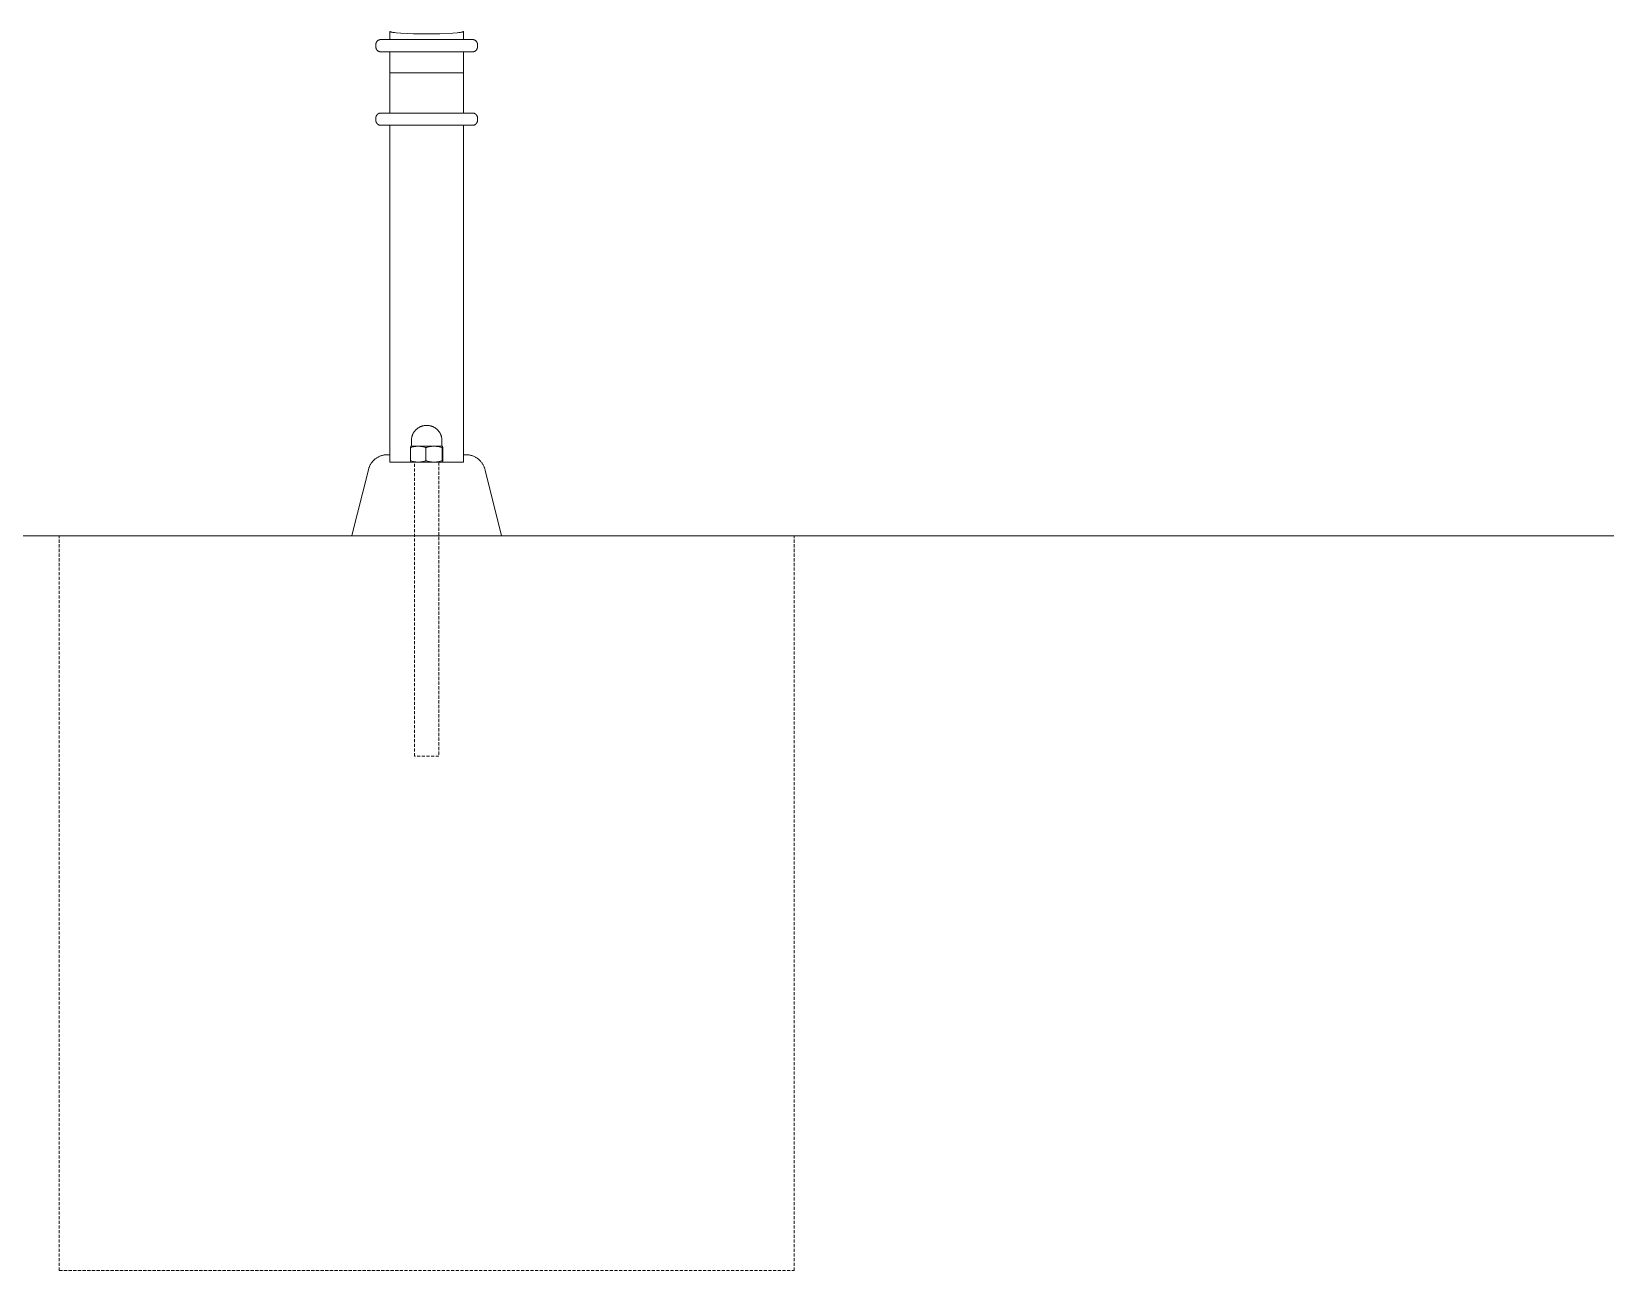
# Model space of a CAD drawing. Header units: millimetres. Extents: x -253 to 4295, y -442 to 2895.
# Drawn here: x 1378 to 2021, y 1784 to 2290 of the extents above; entities that cross this region are included whole.
import ezdxf

# ---------------------------------------------------------------- set-up
doc = ezdxf.new("R2010")
doc.units = ezdxf.units.MM
doc.linetypes.add('HIDDEN', pattern=[1.905, 1.27, -0.635])
doc.layers.add('ZANO_R', color=7, linetype='Continuous', lineweight=0)
doc.layers.add('ZANO_R_przerywana', color=7, linetype='HIDDEN', lineweight=0)

msp = doc.modelspace()

# ---------------------------------------------------------------- linework, layer by layer
at = {"layer": 'ZANO_R'}
for p, q in [((1524.83, 2290.32), (1524.83, 2290.33)), ((1524.83, 2290.33), (1524.83, 2290.33)), ((1524.83, 2290.31), (1524.83, 2290.32)), ((1524.83, 2290.32), (1524.83, 2290.32)), ((1524.83, 2290.32), (1524.83, 2290.32)), ((1524.83, 2290.32), (1524.83, 2290.32)), ((1524.83, 2290.32), (1524.83, 2290.32)), ((1524.83, 2290.32), (1524.83, 2290.32)), ((1524.83, 2288.46), (1524.83, 2290.32)), ((1524.84, 2290.31), (1524.83, 2290.31)), ((1524.83, 2290.31), (1524.83, 2290.31)), ((1524.83, 2290.31), (1524.83, 2290.31)), ((1524.83, 2287.03), (1524.83, 2288.46)), ((1524.84, 2290.3), (1524.84, 2290.31)), ((1524.84, 2290.31), (1524.84, 2290.31)), ((1524.84, 2290.31), (1524.84, 2290.31)), ((1524.84, 2290.31), (1524.84, 2290.31)), ((1524.84, 2290.29), (1524.84, 2290.3)), ((1524.84, 2290.3), (1524.84, 2290.3)), ((1524.84, 2290.3), (1524.84, 2290.3)), ((1524.84, 2290.3), (1524.84, 2290.3)), ((1524.84, 2290.3), (1524.84, 2290.3)), ((1524.84, 2290.3), (1524.84, 2290.3)), ((1524.84, 2290.3), (1524.84, 2290.3)), ((1524.84, 2290.3), (1524.84, 2290.3)), ((1524.85, 2290.29), (1524.84, 2290.29)), ((1524.85, 2290.28), (1524.85, 2290.29)), ((1524.85, 2290.29), (1524.85, 2290.29)), ((1524.85, 2290.29), (1524.85, 2290.29)), ((1524.86, 2290.28), (1524.85, 2290.28)), ((1524.85, 2290.28), (1524.85, 2290.28)), ((1524.86, 2290.27), (1524.86, 2290.28)), ((1524.87, 2290.27), (1524.86, 2290.27)), ((1524.86, 2290.27), (1524.86, 2290.27)), ((1524.87, 2290.26), (1524.87, 2290.27)), ((1524.88, 2290.26), (1524.87, 2290.26)), ((1524.87, 2290.26), (1524.87, 2290.26)), ((1524.88, 2290.25), (1524.88, 2290.26)), ((1524.88, 2290.26), (1524.88, 2290.26)), ((1524.89, 2290.25), (1524.88, 2290.25)), ((1524.9, 2290.24), (1524.89, 2290.25)), ((1524.92, 2290.23), (1524.9, 2290.24)), ((1524.9, 2290.24), (1524.9, 2290.24)), ((1524.93, 2290.23), (1524.92, 2290.23)), ((1524.94, 2290.22), (1524.93, 2290.23)), ((1524.95, 2290.21), (1524.94, 2290.22)), ((1524.96, 2290.21), (1524.95, 2290.21)), ((1524.97, 2290.2), (1524.96, 2290.21)), ((1524.99, 2290.19), (1524.97, 2290.2)), ((1525.02, 2290.18), (1524.99, 2290.19)), ((1525.06, 2290.17), (1525.02, 2290.18)), ((1525.09, 2290.16), (1525.06, 2290.17)), ((1525.12, 2290.15), (1525.09, 2290.16)), ((1525.21, 2290.12), (1525.12, 2290.15)), ((1525.3, 2290.1), (1525.21, 2290.12)), ((1525.38, 2290.08), (1525.3, 2290.1)), ((1525.47, 2290.06), (1525.38, 2290.08)), ((1525.72, 2290.01), (1525.47, 2290.06)), ((1525.97, 2289.97), (1525.72, 2290.01)), ((1526.66, 2289.88), (1525.97, 2289.97)), ((1527.35, 2289.81), (1526.66, 2289.88)), ((1529.22, 2289.66), (1527.35, 2289.81)), ((1534.52, 2289.43), (1529.22, 2289.66)), ((1539.83, 2289.36), (1534.52, 2289.43)), ((1545.14, 2289.43), (1539.83, 2289.36)), ((1550.45, 2289.66), (1545.14, 2289.43)), ((1552.32, 2289.81), (1550.45, 2289.66)), ((1553.01, 2289.88), (1552.32, 2289.81)), ((1553.7, 2289.97), (1553.01, 2289.88)), ((1553.95, 2290.01), (1553.7, 2289.97)), ((1554.19, 2290.06), (1553.95, 2290.01)), ((1554.28, 2290.08), (1554.19, 2290.06)), ((1554.37, 2290.1), (1554.28, 2290.08)), ((1554.46, 2290.12), (1554.37, 2290.1)), ((1554.55, 2290.15), (1554.46, 2290.12)), ((1554.58, 2290.16), (1554.55, 2290.15)), ((1554.61, 2290.17), (1554.58, 2290.16)), ((1554.64, 2290.18), (1554.61, 2290.17)), ((1554.67, 2290.19), (1554.64, 2290.18)), ((1554.69, 2290.2), (1554.67, 2290.19)), ((1554.71, 2290.21), (1554.69, 2290.2)), ((1554.72, 2290.21), (1554.71, 2290.21)), ((1554.73, 2290.22), (1554.72, 2290.21)), ((1554.74, 2290.23), (1554.73, 2290.22)), ((1554.75, 2290.23), (1554.74, 2290.23)), ((1554.76, 2290.24), (1554.75, 2290.23)), ((1554.77, 2290.24), (1554.76, 2290.24)), ((1554.78, 2290.25), (1554.77, 2290.24)), ((1554.79, 2290.26), (1554.78, 2290.25)), ((1554.78, 2290.25), (1554.78, 2290.25)), ((1554.8, 2290.26), (1554.79, 2290.26)), ((1554.79, 2290.26), (1554.79, 2290.26)), ((1554.79, 2290.26), (1554.79, 2290.26)), ((1554.81, 2290.27), (1554.8, 2290.27)), ((1554.8, 2290.27), (1554.8, 2290.27)), ((1554.8, 2290.27), (1554.8, 2290.26)), ((1554.82, 2290.29), (1554.81, 2290.28)), ((1554.81, 2290.28), (1554.81, 2290.28)), ((1554.81, 2290.28), (1554.81, 2290.28)), ((1554.81, 2290.28), (1554.81, 2290.27)), ((1554.83, 2290.3), (1554.82, 2290.3)), ((1554.82, 2290.3), (1554.82, 2290.3)), ((1554.82, 2290.3), (1554.82, 2290.29)), ((1554.82, 2290.29), (1554.82, 2290.29)), ((1554.82, 2290.29), (1554.82, 2290.29)), ((1554.82, 2290.29), (1554.82, 2290.29)), ((1554.83, 2290.33), (1554.83, 2290.33)), ((1554.83, 2290.33), (1554.83, 2290.32)), ((1554.83, 2290.32), (1554.83, 2290.32)), ((1554.83, 2290.32), (1554.83, 2290.32)), ((1554.83, 2290.32), (1554.83, 2290.32)), ((1554.83, 2290.32), (1554.83, 2290.32)), ((1554.83, 2290.32), (1554.83, 2290.32)), ((1554.83, 2290.32), (1554.83, 2290.31)), ((1554.83, 2288.46), (1554.83, 2290.32)), ((1554.83, 2290.31), (1554.83, 2290.31)), ((1554.83, 2290.31), (1554.83, 2290.31)), ((1554.83, 2290.31), (1554.83, 2290.31)), ((1554.83, 2290.31), (1554.83, 2290.31)), ((1554.83, 2290.31), (1554.83, 2290.31)), ((1554.83, 2290.31), (1554.83, 2290.31)), ((1554.83, 2290.31), (1554.83, 2290.3)), ((1554.83, 2290.3), (1554.83, 2290.3)), ((1554.83, 2290.3), (1554.83, 2290.3)), ((1554.83, 2290.3), (1554.83, 2290.3)), ((1554.83, 2290.3), (1554.83, 2290.3)), ((1554.83, 2290.3), (1554.83, 2290.3)), ((1554.83, 2287.03), (1554.83, 2288.46)), ((1519.09, 2285.09), (1519.1, 2285.16)), ((1519.09, 2285.03), (1519.09, 2285.09)), ((1519.09, 2284.03), (1519.09, 2285.03)), ((1519.09, 2284.03), (1519.09, 2283.96)), ((1519.09, 2283.96), (1519.1, 2283.89)), ((1519.1, 2285.23), (1519.11, 2285.3)), ((1519.1, 2285.16), (1519.1, 2285.23)), ((1519.1, 2283.89), (1519.1, 2283.82)), ((1519.1, 2283.82), (1519.11, 2283.75)), ((1519.11, 2285.3), (1519.12, 2285.37)), ((1519.11, 2283.75), (1519.12, 2283.69)), ((1519.12, 2285.37), (1519.14, 2285.43)), ((1519.12, 2283.69), (1519.14, 2283.62)), ((1519.14, 2285.43), (1519.15, 2285.5)), ((1519.14, 2283.62), (1519.15, 2283.55)), ((1519.15, 2285.5), (1519.17, 2285.57)), ((1519.15, 2283.55), (1519.17, 2283.49)), ((1519.17, 2285.57), (1519.19, 2285.63)), ((1519.17, 2283.49), (1519.19, 2283.42)), ((1519.19, 2285.63), (1519.21, 2285.7)), ((1519.19, 2283.42), (1519.21, 2283.36)), ((1519.21, 2285.7), (1519.23, 2285.76)), ((1519.21, 2283.36), (1519.23, 2283.29)), ((1519.23, 2285.76), (1519.26, 2285.82)), ((1519.23, 2283.29), (1519.26, 2283.23)), ((1519.26, 2285.82), (1519.29, 2285.88)), ((1519.26, 2283.23), (1519.29, 2283.17)), ((1519.29, 2285.88), (1519.32, 2285.95)), ((1519.29, 2283.17), (1519.32, 2283.11)), ((1519.32, 2285.95), (1519.35, 2286.01)), ((1519.32, 2283.11), (1519.35, 2283.05)), ((1519.35, 2286.01), (1519.38, 2286.06)), ((1519.35, 2283.05), (1519.38, 2282.99)), ((1519.38, 2286.06), (1519.42, 2286.12)), ((1519.38, 2282.99), (1519.42, 2282.93)), ((1519.42, 2286.12), (1519.46, 2286.18)), ((1519.42, 2282.93), (1519.46, 2282.87)), ((1519.46, 2286.18), (1519.5, 2286.23)), ((1519.46, 2282.87), (1519.5, 2282.82)), ((1519.5, 2286.23), (1519.54, 2286.29)), ((1519.5, 2282.82), (1519.54, 2282.76)), ((1519.54, 2286.29), (1519.59, 2286.34)), ((1519.54, 2282.76), (1519.59, 2282.71)), ((1519.59, 2286.34), (1519.63, 2286.39)), ((1519.59, 2282.71), (1519.63, 2282.66)), ((1519.63, 2286.39), (1519.68, 2286.44)), ((1519.63, 2282.66), (1519.68, 2282.61)), ((1519.68, 2286.44), (1519.73, 2286.49)), ((1519.68, 2282.61), (1519.73, 2282.56)), ((1519.73, 2286.49), (1519.78, 2286.53)), ((1519.73, 2282.56), (1519.78, 2282.52)), ((1519.78, 2286.53), (1519.83, 2286.58)), ((1519.78, 2282.52), (1519.83, 2282.47)), ((1519.83, 2286.58), (1519.88, 2286.62)), ((1519.83, 2282.47), (1519.88, 2282.43)), ((1519.88, 2286.62), (1519.94, 2286.66)), ((1519.88, 2282.43), (1519.94, 2282.39)), ((1519.94, 2286.66), (1520, 2286.7)), ((1519.94, 2282.39), (1520, 2282.35)), ((1520, 2286.7), (1520.05, 2286.73)), ((1520, 2282.35), (1520.05, 2282.32)), ((1520.05, 2286.73), (1520.11, 2286.77)), ((1520.05, 2282.32), (1520.11, 2282.28)), ((1520.11, 2286.77), (1520.17, 2286.8)), ((1520.11, 2282.28), (1520.17, 2282.25)), ((1520.17, 2286.8), (1520.23, 2286.83)), ((1520.17, 2282.25), (1520.23, 2282.22)), ((1520.23, 2286.83), (1520.3, 2286.86)), ((1520.23, 2282.22), (1520.3, 2282.19)), ((1520.3, 2286.86), (1520.36, 2286.89)), ((1520.3, 2282.19), (1520.36, 2282.16)), ((1520.36, 2286.89), (1520.42, 2286.91)), ((1520.36, 2282.16), (1520.42, 2282.14)), ((1520.42, 2286.91), (1520.49, 2286.93)), ((1520.42, 2282.14), (1520.49, 2282.12)), ((1520.49, 2286.93), (1520.55, 2286.95)), ((1520.49, 2282.12), (1520.55, 2282.1)), ((1520.55, 2286.95), (1520.62, 2286.97)), ((1520.55, 2282.1), (1520.62, 2282.08)), ((1520.62, 2286.97), (1520.69, 2286.98)), ((1520.62, 2282.08), (1520.69, 2282.07)), ((1520.69, 2286.98), (1520.75, 2287)), ((1520.69, 2282.07), (1520.75, 2282.05)), ((1520.75, 2287), (1520.82, 2287.01)), ((1520.75, 2282.05), (1520.82, 2282.04)), ((1520.82, 2287.01), (1520.89, 2287.01)), ((1520.82, 2282.04), (1520.89, 2282.04)), ((1520.89, 2287.01), (1520.96, 2287.02)), ((1520.89, 2282.04), (1520.96, 2282.03)), ((1520.96, 2287.02), (1521.03, 2287.02)), ((1520.96, 2282.03), (1521.03, 2282.03)), ((1521.03, 2287.02), (1521.09, 2287.03)), ((1521.03, 2282.03), (1521.09, 2282.03)), ((1521.09, 2287.03), (1558.57, 2287.03)), ((1521.09, 2282.03), (1558.57, 2282.03)), ((1524.83, 2273.51), (1524.83, 2282.03)), ((1554.83, 2273.51), (1554.83, 2282.03)), ((1558.64, 2287.02), (1558.57, 2287.03)), ((1558.64, 2282.03), (1558.57, 2282.03)), ((1558.71, 2287.02), (1558.64, 2287.02)), ((1558.71, 2282.03), (1558.64, 2282.03)), ((1558.78, 2287.01), (1558.71, 2287.02)), ((1558.78, 2282.04), (1558.71, 2282.03)), ((1558.84, 2287.01), (1558.78, 2287.01)), ((1558.84, 2282.04), (1558.78, 2282.04)), ((1558.91, 2287), (1558.84, 2287.01)), ((1558.91, 2282.05), (1558.84, 2282.04)), ((1558.98, 2286.98), (1558.91, 2287)), ((1558.98, 2282.07), (1558.91, 2282.05)), ((1559.05, 2286.97), (1558.98, 2286.98)), ((1559.05, 2282.08), (1558.98, 2282.07)), ((1559.11, 2286.95), (1559.05, 2286.97)), ((1559.11, 2282.1), (1559.05, 2282.08)), ((1559.18, 2286.93), (1559.11, 2286.95)), ((1559.18, 2282.12), (1559.11, 2282.1)), ((1559.24, 2286.91), (1559.18, 2286.93)), ((1559.24, 2282.14), (1559.18, 2282.12)), ((1559.31, 2286.89), (1559.24, 2286.91)), ((1559.31, 2282.16), (1559.24, 2282.14)), ((1559.37, 2286.86), (1559.31, 2286.89)), ((1559.37, 2282.19), (1559.31, 2282.16)), ((1559.43, 2286.83), (1559.37, 2286.86)), ((1559.43, 2282.22), (1559.37, 2282.19)), ((1559.49, 2286.8), (1559.43, 2286.83)), ((1559.49, 2282.25), (1559.43, 2282.22)), ((1559.55, 2286.77), (1559.49, 2286.8)), ((1559.55, 2282.28), (1559.49, 2282.25)), ((1559.61, 2286.73), (1559.55, 2286.77)), ((1559.61, 2282.32), (1559.55, 2282.28)), ((1559.67, 2286.7), (1559.61, 2286.73)), ((1559.67, 2282.35), (1559.61, 2282.32)), ((1559.73, 2286.66), (1559.67, 2286.7)), ((1559.73, 2282.39), (1559.67, 2282.35)), ((1559.78, 2286.62), (1559.73, 2286.66)), ((1559.78, 2282.43), (1559.73, 2282.39)), ((1559.83, 2286.58), (1559.78, 2286.62)), ((1559.83, 2282.47), (1559.78, 2282.43)), ((1559.89, 2286.53), (1559.83, 2286.58)), ((1559.89, 2282.52), (1559.83, 2282.47)), ((1559.94, 2286.49), (1559.89, 2286.53)), ((1559.94, 2282.56), (1559.89, 2282.52)), ((1559.99, 2286.44), (1559.94, 2286.49)), ((1559.99, 2282.61), (1559.94, 2282.56)), ((1560.03, 2286.39), (1559.99, 2286.44)), ((1560.03, 2282.66), (1559.99, 2282.61)), ((1560.08, 2286.34), (1560.03, 2286.39)), ((1560.08, 2282.71), (1560.03, 2282.66)), ((1560.12, 2286.29), (1560.08, 2286.34)), ((1560.12, 2282.76), (1560.08, 2282.71)), ((1560.17, 2286.23), (1560.12, 2286.29)), ((1560.17, 2282.82), (1560.12, 2282.76)), ((1560.21, 2286.18), (1560.17, 2286.23)), ((1560.21, 2282.87), (1560.17, 2282.82)), ((1560.24, 2286.12), (1560.21, 2286.18)), ((1560.24, 2282.93), (1560.21, 2282.87)), ((1560.28, 2286.06), (1560.24, 2286.12)), ((1560.28, 2282.99), (1560.24, 2282.93)), ((1560.32, 2286.01), (1560.28, 2286.06)), ((1560.32, 2283.05), (1560.28, 2282.99)), ((1560.35, 2285.95), (1560.32, 2286.01)), ((1560.35, 2283.11), (1560.32, 2283.05)), ((1560.38, 2285.88), (1560.35, 2285.95)), ((1560.38, 2283.17), (1560.35, 2283.11)), ((1560.41, 2285.82), (1560.38, 2285.88)), ((1560.41, 2283.23), (1560.38, 2283.17)), ((1560.43, 2285.76), (1560.41, 2285.82)), ((1560.43, 2283.29), (1560.41, 2283.23)), ((1560.46, 2285.7), (1560.43, 2285.76)), ((1560.46, 2283.36), (1560.43, 2283.29)), ((1560.48, 2285.63), (1560.46, 2285.7)), ((1560.48, 2283.42), (1560.46, 2283.36)), ((1560.5, 2285.57), (1560.48, 2285.63)), ((1560.5, 2283.49), (1560.48, 2283.42)), ((1560.52, 2285.5), (1560.5, 2285.57)), ((1560.52, 2283.55), (1560.5, 2283.49)), ((1560.53, 2285.43), (1560.52, 2285.5)), ((1560.53, 2283.62), (1560.52, 2283.55)), ((1560.54, 2285.37), (1560.53, 2285.43)), ((1560.54, 2283.69), (1560.53, 2283.62)), ((1560.55, 2285.3), (1560.54, 2285.37)), ((1560.55, 2283.75), (1560.54, 2283.69)), ((1560.56, 2285.23), (1560.55, 2285.3)), ((1560.56, 2283.82), (1560.55, 2283.75)), ((1560.57, 2285.16), (1560.56, 2285.23)), ((1560.57, 2283.89), (1560.56, 2283.82)), ((1560.57, 2285.09), (1560.57, 2285.16)), ((1560.57, 2285.03), (1560.57, 2285.09)), ((1560.57, 2284.03), (1560.57, 2285.03)), ((1560.57, 2284.03), (1560.57, 2283.96)), ((1560.57, 2283.96), (1560.57, 2283.89)), ((1524.83, 2273.51), (1554.83, 2273.51)), ((1524.83, 2273.51), (1524.83, 2273.24)), ((1524.83, 2269.01), (1524.83, 2273.24)), ((1524.83, 2269.01), (1524.83, 2257.03)), ((1554.83, 2273.51), (1554.83, 2273.24)), ((1554.83, 2269.01), (1554.83, 2273.24)), ((1554.83, 2269.01), (1554.83, 2257.03)), ((1519.32, 2255.95), (1519.35, 2256.01)), ((1519.35, 2256.01), (1519.38, 2256.06)), ((1519.38, 2256.06), (1519.42, 2256.12)), ((1519.42, 2256.12), (1519.46, 2256.18)), ((1519.46, 2256.18), (1519.5, 2256.23)), ((1519.5, 2256.23), (1519.54, 2256.29)), ((1519.54, 2256.29), (1519.59, 2256.34)), ((1519.59, 2256.34), (1519.63, 2256.39)), ((1519.63, 2256.39), (1519.68, 2256.44)), ((1519.68, 2256.44), (1519.73, 2256.49)), ((1519.73, 2256.49), (1519.78, 2256.53)), ((1519.78, 2256.53), (1519.83, 2256.58)), ((1519.83, 2256.58), (1519.88, 2256.62)), ((1519.88, 2256.62), (1519.94, 2256.66)), ((1519.94, 2256.66), (1520, 2256.7)), ((1520, 2256.7), (1520.05, 2256.73)), ((1520.05, 2256.73), (1520.11, 2256.77)), ((1520.11, 2256.77), (1520.17, 2256.8)), ((1520.17, 2256.8), (1520.23, 2256.83)), ((1520.23, 2256.83), (1520.3, 2256.86)), ((1520.3, 2256.86), (1520.36, 2256.89)), ((1520.36, 2256.89), (1520.42, 2256.91)), ((1520.42, 2256.91), (1520.49, 2256.93)), ((1520.49, 2256.93), (1520.55, 2256.95)), ((1520.55, 2256.95), (1520.62, 2256.97)), ((1520.62, 2256.97), (1520.69, 2256.98)), ((1520.69, 2256.98), (1520.75, 2257)), ((1520.75, 2257), (1520.82, 2257.01)), ((1520.82, 2257.01), (1520.89, 2257.01)), ((1520.89, 2257.01), (1520.96, 2257.02)), ((1520.96, 2257.02), (1521.03, 2257.02)), ((1521.03, 2257.02), (1521.09, 2257.03)), ((1521.09, 2257.03), (1558.57, 2257.03)), ((1558.64, 2257.02), (1558.57, 2257.03)), ((1558.71, 2257.02), (1558.64, 2257.02)), ((1558.78, 2257.01), (1558.71, 2257.02)), ((1558.84, 2257.01), (1558.78, 2257.01)), ((1558.91, 2257), (1558.84, 2257.01)), ((1558.98, 2256.98), (1558.91, 2257)), ((1559.05, 2256.97), (1558.98, 2256.98)), ((1559.11, 2256.95), (1559.05, 2256.97)), ((1559.18, 2256.93), (1559.11, 2256.95)), ((1559.24, 2256.91), (1559.18, 2256.93)), ((1559.31, 2256.89), (1559.24, 2256.91)), ((1559.37, 2256.86), (1559.31, 2256.89)), ((1559.43, 2256.83), (1559.37, 2256.86)), ((1559.49, 2256.8), (1559.43, 2256.83)), ((1559.55, 2256.77), (1559.49, 2256.8)), ((1559.61, 2256.73), (1559.55, 2256.77)), ((1559.67, 2256.7), (1559.61, 2256.73)), ((1559.73, 2256.66), (1559.67, 2256.7)), ((1559.78, 2256.62), (1559.73, 2256.66)), ((1559.83, 2256.58), (1559.78, 2256.62)), ((1559.89, 2256.53), (1559.83, 2256.58)), ((1559.94, 2256.49), (1559.89, 2256.53)), ((1559.99, 2256.44), (1559.94, 2256.49)), ((1560.03, 2256.39), (1559.99, 2256.44)), ((1560.08, 2256.34), (1560.03, 2256.39)), ((1560.12, 2256.29), (1560.08, 2256.34)), ((1560.17, 2256.23), (1560.12, 2256.29)), ((1560.21, 2256.18), (1560.17, 2256.23)), ((1560.24, 2256.12), (1560.21, 2256.18)), ((1560.28, 2256.06), (1560.24, 2256.12)), ((1560.32, 2256.01), (1560.28, 2256.06)), ((1560.35, 2255.95), (1560.32, 2256.01)), ((1519.09, 2255.09), (1519.1, 2255.16)), ((1519.09, 2255.03), (1519.09, 2255.09)), ((1519.09, 2254.03), (1519.09, 2255.03)), ((1519.09, 2254.03), (1519.09, 2253.96)), ((1519.09, 2253.96), (1519.1, 2253.89)), ((1519.1, 2255.23), (1519.11, 2255.3)), ((1519.1, 2255.16), (1519.1, 2255.23)), ((1519.1, 2253.89), (1519.1, 2253.82)), ((1519.1, 2253.82), (1519.11, 2253.75)), ((1519.11, 2255.3), (1519.12, 2255.37)), ((1519.11, 2253.75), (1519.12, 2253.69)), ((1519.12, 2255.37), (1519.14, 2255.43)), ((1519.12, 2253.69), (1519.14, 2253.62)), ((1519.14, 2255.43), (1519.15, 2255.5)), ((1519.14, 2253.62), (1519.15, 2253.55)), ((1519.15, 2255.5), (1519.17, 2255.57)), ((1519.15, 2253.55), (1519.17, 2253.49)), ((1519.17, 2255.57), (1519.19, 2255.63)), ((1519.17, 2253.49), (1519.19, 2253.42)), ((1519.19, 2255.63), (1519.21, 2255.7)), ((1519.19, 2253.42), (1519.21, 2253.36)), ((1519.21, 2255.7), (1519.23, 2255.76)), ((1519.21, 2253.36), (1519.23, 2253.29)), ((1519.23, 2255.76), (1519.26, 2255.82)), ((1519.23, 2253.29), (1519.26, 2253.23)), ((1519.26, 2255.82), (1519.29, 2255.88)), ((1519.26, 2253.23), (1519.29, 2253.17)), ((1519.29, 2255.88), (1519.32, 2255.95)), ((1519.29, 2253.17), (1519.32, 2253.11)), ((1519.32, 2253.11), (1519.35, 2253.05)), ((1519.35, 2253.05), (1519.38, 2252.99)), ((1519.38, 2252.99), (1519.42, 2252.93)), ((1519.42, 2252.93), (1519.46, 2252.87)), ((1519.46, 2252.87), (1519.5, 2252.82)), ((1519.5, 2252.82), (1519.54, 2252.76)), ((1519.54, 2252.76), (1519.59, 2252.71)), ((1519.59, 2252.71), (1519.63, 2252.66)), ((1519.63, 2252.66), (1519.68, 2252.61)), ((1519.68, 2252.61), (1519.73, 2252.56)), ((1519.73, 2252.56), (1519.78, 2252.52)), ((1519.78, 2252.52), (1519.83, 2252.47)), ((1519.83, 2252.47), (1519.88, 2252.43)), ((1519.88, 2252.43), (1519.94, 2252.39)), ((1519.94, 2252.39), (1520, 2252.35)), ((1520, 2252.35), (1520.05, 2252.32)), ((1520.05, 2252.32), (1520.11, 2252.28)), ((1520.11, 2252.28), (1520.17, 2252.25)), ((1520.17, 2252.25), (1520.23, 2252.22)), ((1520.23, 2252.22), (1520.3, 2252.19)), ((1520.3, 2252.19), (1520.36, 2252.16)), ((1520.36, 2252.16), (1520.42, 2252.14)), ((1520.42, 2252.14), (1520.49, 2252.12)), ((1520.49, 2252.12), (1520.55, 2252.1)), ((1520.55, 2252.1), (1520.62, 2252.08)), ((1520.62, 2252.08), (1520.69, 2252.07)), ((1520.69, 2252.07), (1520.75, 2252.05)), ((1520.75, 2252.05), (1520.82, 2252.04)), ((1520.82, 2252.04), (1520.89, 2252.04)), ((1520.89, 2252.04), (1520.96, 2252.03)), ((1520.96, 2252.03), (1521.03, 2252.03)), ((1521.03, 2252.03), (1521.09, 2252.03)), ((1521.09, 2252.03), (1558.57, 2252.03)), ((1524.83, 2252.03), (1524.83, 2114.43)), ((1554.83, 2252.03), (1554.83, 2114.43)), ((1558.64, 2252.03), (1558.57, 2252.03)), ((1558.71, 2252.03), (1558.64, 2252.03)), ((1558.78, 2252.04), (1558.71, 2252.03)), ((1558.84, 2252.04), (1558.78, 2252.04)), ((1558.91, 2252.05), (1558.84, 2252.04)), ((1558.98, 2252.07), (1558.91, 2252.05)), ((1559.05, 2252.08), (1558.98, 2252.07)), ((1559.11, 2252.1), (1559.05, 2252.08)), ((1559.18, 2252.12), (1559.11, 2252.1)), ((1559.24, 2252.14), (1559.18, 2252.12)), ((1559.31, 2252.16), (1559.24, 2252.14)), ((1559.37, 2252.19), (1559.31, 2252.16)), ((1559.43, 2252.22), (1559.37, 2252.19)), ((1559.49, 2252.25), (1559.43, 2252.22)), ((1559.55, 2252.28), (1559.49, 2252.25)), ((1559.61, 2252.32), (1559.55, 2252.28)), ((1559.67, 2252.35), (1559.61, 2252.32)), ((1559.73, 2252.39), (1559.67, 2252.35)), ((1559.78, 2252.43), (1559.73, 2252.39)), ((1559.83, 2252.47), (1559.78, 2252.43)), ((1559.89, 2252.52), (1559.83, 2252.47)), ((1559.94, 2252.56), (1559.89, 2252.52)), ((1559.99, 2252.61), (1559.94, 2252.56)), ((1560.03, 2252.66), (1559.99, 2252.61)), ((1560.08, 2252.71), (1560.03, 2252.66)), ((1560.12, 2252.76), (1560.08, 2252.71)), ((1560.17, 2252.82), (1560.12, 2252.76)), ((1560.21, 2252.87), (1560.17, 2252.82)), ((1560.24, 2252.93), (1560.21, 2252.87)), ((1560.28, 2252.99), (1560.24, 2252.93)), ((1560.32, 2253.05), (1560.28, 2252.99)), ((1560.35, 2253.11), (1560.32, 2253.05)), ((1560.38, 2255.88), (1560.35, 2255.95)), ((1560.38, 2253.17), (1560.35, 2253.11)), ((1560.41, 2255.82), (1560.38, 2255.88)), ((1560.41, 2253.23), (1560.38, 2253.17)), ((1560.43, 2255.76), (1560.41, 2255.82)), ((1560.43, 2253.29), (1560.41, 2253.23)), ((1560.46, 2255.7), (1560.43, 2255.76)), ((1560.46, 2253.36), (1560.43, 2253.29)), ((1560.48, 2255.63), (1560.46, 2255.7)), ((1560.48, 2253.42), (1560.46, 2253.36)), ((1560.5, 2255.57), (1560.48, 2255.63)), ((1560.5, 2253.49), (1560.48, 2253.42)), ((1560.52, 2255.5), (1560.5, 2255.57)), ((1560.52, 2253.55), (1560.5, 2253.49)), ((1560.53, 2255.43), (1560.52, 2255.5)), ((1560.53, 2253.62), (1560.52, 2253.55)), ((1560.54, 2255.37), (1560.53, 2255.43)), ((1560.54, 2253.69), (1560.53, 2253.62)), ((1560.55, 2255.3), (1560.54, 2255.37)), ((1560.55, 2253.75), (1560.54, 2253.69)), ((1560.56, 2255.23), (1560.55, 2255.3)), ((1560.56, 2253.82), (1560.55, 2253.75)), ((1560.57, 2255.16), (1560.56, 2255.23)), ((1560.57, 2253.89), (1560.56, 2253.82)), ((1560.57, 2255.09), (1560.57, 2255.16)), ((1560.57, 2255.03), (1560.57, 2255.09)), ((1560.57, 2254.03), (1560.57, 2255.03)), ((1560.57, 2254.03), (1560.57, 2253.96)), ((1560.57, 2253.96), (1560.57, 2253.89)), ((1535.12, 2127.36), (1535.27, 2127.52)), ((1535.27, 2127.52), (1535.41, 2127.67)), ((1535.41, 2127.67), (1535.57, 2127.82)), ((1535.57, 2127.82), (1535.73, 2127.97)), ((1535.73, 2127.97), (1535.89, 2128.1)), ((1535.89, 2128.1), (1536.06, 2128.23)), ((1536.06, 2128.23), (1536.23, 2128.36)), ((1536.23, 2128.36), (1536.41, 2128.48)), ((1536.41, 2128.48), (1536.59, 2128.59)), ((1536.59, 2128.59), (1536.77, 2128.7)), ((1536.77, 2128.7), (1536.96, 2128.8)), ((1536.96, 2128.8), (1537.15, 2128.9)), ((1537.15, 2128.9), (1537.34, 2128.99)), ((1537.34, 2128.99), (1537.54, 2129.07)), ((1537.54, 2129.07), (1537.74, 2129.14)), ((1537.74, 2129.14), (1537.94, 2129.21)), ((1537.94, 2129.21), (1538.15, 2129.27)), ((1538.15, 2129.27), (1538.35, 2129.33)), ((1538.35, 2129.33), (1538.56, 2129.37)), ((1538.56, 2129.37), (1538.77, 2129.41)), ((1538.77, 2129.41), (1538.98, 2129.45)), ((1538.98, 2129.45), (1539.19, 2129.47)), ((1539.19, 2129.47), (1539.41, 2129.49)), ((1539.41, 2129.49), (1539.62, 2129.5)), ((1539.62, 2129.5), (1539.83, 2129.5)), ((1539.83, 2129.5), (1540.05, 2129.5)), ((1540.05, 2129.5), (1540.26, 2129.49)), ((1540.26, 2129.49), (1540.47, 2129.47)), ((1540.47, 2129.47), (1540.68, 2129.45)), ((1540.68, 2129.45), (1540.89, 2129.41)), ((1540.89, 2129.41), (1541.1, 2129.37)), ((1541.1, 2129.37), (1541.31, 2129.33)), ((1541.31, 2129.33), (1541.52, 2129.27)), ((1541.52, 2129.27), (1541.72, 2129.21)), ((1541.72, 2129.21), (1541.93, 2129.14)), ((1541.93, 2129.14), (1542.13, 2129.07)), ((1542.13, 2129.07), (1542.32, 2128.99)), ((1542.32, 2128.99), (1542.52, 2128.9)), ((1542.52, 2128.9), (1542.71, 2128.8)), ((1542.71, 2128.8), (1542.9, 2128.7)), ((1542.9, 2128.7), (1543.08, 2128.59)), ((1543.08, 2128.59), (1543.26, 2128.48)), ((1543.26, 2128.48), (1543.44, 2128.36)), ((1543.44, 2128.36), (1543.61, 2128.23)), ((1543.61, 2128.23), (1543.78, 2128.1)), ((1543.78, 2128.1), (1543.94, 2127.97)), ((1543.94, 2127.97), (1544.1, 2127.82)), ((1544.1, 2127.82), (1544.25, 2127.67)), ((1544.25, 2127.67), (1544.4, 2127.52)), ((1544.4, 2127.52), (1544.54, 2127.36)), ((1533.5, 2121.01), (1533.51, 2121.01)), ((1533.51, 2121.01), (1533.51, 2121.02)), ((1533.51, 2121.02), (1533.52, 2121.02)), ((1533.52, 2121.02), (1533.52, 2121.02)), ((1533.52, 2121.02), (1533.52, 2121.02)), ((1533.52, 2121.02), (1533.53, 2121.02)), ((1533.53, 2121.02), (1533.53, 2121.03)), ((1533.53, 2121.03), (1533.53, 2121.03)), ((1533.53, 2121.03), (1533.54, 2121.03)), ((1533.54, 2121.03), (1533.55, 2121.04)), ((1533.54, 2121.03), (1533.54, 2121.03)), ((1533.54, 2121.03), (1533.54, 2121.03)), ((1533.55, 2121.04), (1533.55, 2121.05)), ((1533.55, 2121.05), (1533.56, 2121.05)), ((1533.55, 2121.04), (1533.55, 2121.04)), ((1533.55, 2121.04), (1533.55, 2121.04)), ((1533.56, 2121.05), (1533.56, 2121.06)), ((1533.56, 2121.06), (1533.56, 2121.06)), ((1533.56, 2121.06), (1533.57, 2121.06)), ((1533.56, 2121.05), (1533.56, 2121.05)), ((1533.57, 2121.07), (1533.57, 2121.08)), ((1533.57, 2121.08), (1533.57, 2121.08)), ((1533.57, 2121.08), (1533.58, 2121.08)), ((1533.57, 2121.06), (1533.57, 2121.07)), ((1533.57, 2121.07), (1533.57, 2121.07)), ((1533.57, 2121.07), (1533.57, 2121.07)), ((1533.58, 2123.25), (1533.59, 2123.47)), ((1533.58, 2121.12), (1533.58, 2123.25)), ((1533.58, 2121.11), (1533.58, 2121.12)), ((1533.58, 2121.12), (1533.58, 2121.12)), ((1533.58, 2121.12), (1533.58, 2121.12)), ((1533.58, 2121.1), (1533.58, 2121.11)), ((1533.58, 2121.11), (1533.58, 2121.11)), ((1533.58, 2121.09), (1533.58, 2121.1)), ((1533.58, 2121.1), (1533.58, 2121.1)), ((1533.58, 2121.1), (1533.58, 2121.1)), ((1533.58, 2121.08), (1533.58, 2121.09)), ((1533.58, 2121.09), (1533.58, 2121.09)), ((1533.59, 2123.47), (1533.6, 2123.68)), ((1533.6, 2123.68), (1533.62, 2123.89)), ((1533.62, 2123.89), (1533.64, 2124.11)), ((1533.64, 2124.11), (1533.67, 2124.32)), ((1533.67, 2124.32), (1533.71, 2124.53)), ((1533.71, 2124.53), (1533.76, 2124.73)), ((1533.76, 2124.73), (1533.81, 2124.94)), ((1533.81, 2124.94), (1533.88, 2125.15)), ((1533.88, 2125.15), (1533.94, 2125.35)), ((1533.94, 2125.35), (1534.02, 2125.55)), ((1534.02, 2125.55), (1534.1, 2125.74)), ((1534.1, 2125.74), (1534.19, 2125.94)), ((1534.19, 2125.94), (1534.28, 2126.13)), ((1534.28, 2126.13), (1534.38, 2126.32)), ((1534.38, 2126.32), (1534.49, 2126.5)), ((1534.49, 2126.5), (1534.61, 2126.68)), ((1534.61, 2126.68), (1534.73, 2126.86)), ((1534.73, 2126.86), (1534.85, 2127.03)), ((1534.85, 2127.03), (1534.98, 2127.2)), ((1534.98, 2127.2), (1535.12, 2127.36)), ((1544.54, 2127.36), (1544.68, 2127.2)), ((1544.68, 2127.2), (1544.81, 2127.03)), ((1544.81, 2127.03), (1544.94, 2126.86)), ((1544.94, 2126.86), (1545.06, 2126.68)), ((1545.06, 2126.68), (1545.17, 2126.5)), ((1545.17, 2126.5), (1545.28, 2126.32)), ((1545.28, 2126.32), (1545.38, 2126.13)), ((1545.38, 2126.13), (1545.48, 2125.94)), ((1545.48, 2125.94), (1545.57, 2125.74)), ((1545.57, 2125.74), (1545.65, 2125.55)), ((1545.65, 2125.55), (1545.72, 2125.35)), ((1545.72, 2125.35), (1545.79, 2125.15)), ((1545.79, 2125.15), (1545.85, 2124.94)), ((1545.85, 2124.94), (1545.91, 2124.73)), ((1545.91, 2124.73), (1545.95, 2124.53)), ((1545.95, 2124.53), (1545.99, 2124.32)), ((1545.99, 2124.32), (1546.02, 2124.11)), ((1546.02, 2124.11), (1546.05, 2123.89)), ((1546.05, 2123.89), (1546.07, 2123.68)), ((1546.07, 2123.68), (1546.08, 2123.47)), ((1546.08, 2123.47), (1546.08, 2123.25)), ((1546.08, 2123.25), (1546.08, 2121.12)), ((1546.08, 2121.12), (1546.08, 2121.12)), ((1546.08, 2121.12), (1546.08, 2121.12)), ((1546.08, 2121.12), (1546.08, 2121.11)), ((1546.08, 2121.11), (1546.08, 2121.11)), ((1546.08, 2121.11), (1546.08, 2121.1)), ((1546.08, 2121.1), (1546.09, 2121.1)), ((1546.09, 2121.1), (1546.09, 2121.1)), ((1546.09, 2121.1), (1546.09, 2121.09)), ((1546.09, 2121.09), (1546.09, 2121.09)), ((1546.09, 2121.09), (1546.09, 2121.08)), ((1546.09, 2121.08), (1546.09, 2121.08)), ((1546.09, 2121.08), (1546.09, 2121.08)), ((1546.09, 2121.08), (1546.09, 2121.07)), ((1546.09, 2121.07), (1546.1, 2121.07)), ((1546.1, 2121.07), (1546.1, 2121.07)), ((1546.1, 2121.07), (1546.1, 2121.06)), ((1546.1, 2121.06), (1546.1, 2121.06)), ((1546.1, 2121.06), (1546.1, 2121.06)), ((1546.1, 2121.06), (1546.11, 2121.05)), ((1546.11, 2121.05), (1546.11, 2121.05)), ((1546.11, 2121.05), (1546.11, 2121.05)), ((1546.11, 2121.05), (1546.11, 2121.04)), ((1546.11, 2121.04), (1546.12, 2121.04)), ((1546.12, 2121.04), (1546.12, 2121.04)), ((1546.12, 2121.04), (1546.12, 2121.03)), ((1546.12, 2121.03), (1546.13, 2121.03)), ((1546.13, 2121.03), (1546.13, 2121.03)), ((1546.13, 2121.03), (1546.13, 2121.03)), ((1546.13, 2121.03), (1546.14, 2121.03)), ((1546.14, 2121.03), (1546.14, 2121.02)), ((1546.14, 2121.02), (1546.14, 2121.02)), ((1546.14, 2121.02), (1546.15, 2121.02)), ((1546.15, 2121.02), (1546.15, 2121.02)), ((1546.15, 2121.02), (1546.15, 2121.02)), ((1546.15, 2121.02), (1546.16, 2121.01)), ((1546.16, 2121.01), (1546.16, 2121.01)), ((1517.69, 2114.69), (1517.51, 2114.48)), ((1517.86, 2114.89), (1517.69, 2114.69)), ((1518.05, 2115.09), (1517.86, 2114.89)), ((1518.24, 2115.28), (1518.05, 2115.09)), ((1518.44, 2115.47), (1518.24, 2115.28)), ((1518.64, 2115.64), (1518.44, 2115.47)), ((1518.85, 2115.81), (1518.64, 2115.64)), ((1519.07, 2115.98), (1518.85, 2115.81)), ((1519.29, 2116.13), (1519.07, 2115.98)), ((1519.51, 2116.28), (1519.29, 2116.13)), ((1519.74, 2116.42), (1519.51, 2116.28)), ((1519.98, 2116.55), (1519.74, 2116.42)), ((1520.22, 2116.68), (1519.98, 2116.55)), ((1520.46, 2116.8), (1520.22, 2116.68)), ((1520.71, 2116.9), (1520.46, 2116.8)), ((1520.96, 2117), (1520.71, 2116.9)), ((1521.22, 2117.09), (1520.96, 2117)), ((1521.48, 2117.17), (1521.22, 2117.09)), ((1521.74, 2117.25), (1521.48, 2117.17)), ((1522, 2117.31), (1521.74, 2117.25)), ((1522.27, 2117.37), (1522, 2117.31)), ((1522.53, 2117.41), (1522.27, 2117.37)), ((1522.8, 2117.45), (1522.53, 2117.41)), ((1523.07, 2117.48), (1522.8, 2117.45)), ((1523.34, 2117.49), (1523.07, 2117.48)), ((1523.61, 2117.5), (1523.34, 2117.49)), ((1524.83, 2117.5), (1523.61, 2117.5)), ((1533.19, 2120.42), (1533.33, 2121)), ((1533.49, 2120.53), (1533.19, 2120.42)), ((1533.19, 2115.09), (1533.19, 2120.42)), ((1533.33, 2114.51), (1533.19, 2115.09)), ((1533.49, 2114.98), (1533.19, 2115.09)), ((1533.33, 2121), (1533.33, 2121)), ((1533.33, 2121), (1533.33, 2121)), ((1533.33, 2121), (1533.33, 2121)), ((1533.33, 2121), (1533.33, 2121)), ((1533.33, 2121), (1533.34, 2121)), ((1533.33, 2121), (1533.33, 2121)), ((1533.34, 2121), (1533.37, 2121)), ((1533.37, 2121), (1533.51, 2121)), ((1533.48, 2121.01), (1533.48, 2121.01)), ((1533.48, 2121.01), (1533.48, 2121.01)), ((1533.48, 2121.01), (1533.49, 2121.01)), ((1533.49, 2121.01), (1533.49, 2121.01)), ((1533.49, 2121.01), (1533.5, 2121.01)), ((1533.8, 2120.62), (1533.49, 2120.53)), ((1533.8, 2114.88), (1533.49, 2114.98)), ((1533.5, 2121.01), (1533.5, 2121.01)), ((1533.5, 2121.01), (1533.5, 2121.01)), ((1533.51, 2121), (1534.08, 2121)), ((1534.12, 2120.71), (1533.8, 2120.62)), ((1534.12, 2114.8), (1533.8, 2114.88)), ((1534.08, 2121), (1536.21, 2121)), ((1534.43, 2120.78), (1534.12, 2120.71)), ((1534.43, 2114.73), (1534.12, 2114.8)), ((1534.75, 2120.85), (1534.43, 2120.78)), ((1534.75, 2114.66), (1534.43, 2114.73)), ((1535.07, 2120.9), (1534.75, 2120.85)), ((1535.07, 2114.61), (1534.75, 2114.66)), ((1535.39, 2120.94), (1535.07, 2120.9)), ((1535.39, 2114.57), (1535.07, 2114.61)), ((1535.71, 2120.97), (1535.39, 2120.94)), ((1536.04, 2120.99), (1535.71, 2120.97)), ((1536.36, 2121), (1536.04, 2120.99)), ((1536.68, 2120.99), (1536.36, 2121)), ((1536.47, 2121), (1542.74, 2121)), ((1537.01, 2120.97), (1536.68, 2120.99)), ((1537.33, 2120.94), (1537.01, 2120.97)), ((1537.65, 2120.9), (1537.33, 2120.94)), ((1537.65, 2114.61), (1537.33, 2114.57)), ((1537.97, 2120.85), (1537.65, 2120.9)), ((1537.97, 2114.66), (1537.65, 2114.61)), ((1538.29, 2120.78), (1537.97, 2120.85)), ((1538.29, 2114.73), (1537.97, 2114.66)), ((1538.6, 2120.71), (1538.29, 2120.78)), ((1538.6, 2114.8), (1538.29, 2114.73)), ((1538.92, 2120.62), (1538.6, 2120.71)), ((1538.92, 2114.88), (1538.6, 2114.8)), ((1539.23, 2120.53), (1538.92, 2120.62)), ((1539.23, 2114.98), (1538.92, 2114.88)), ((1539.53, 2120.42), (1539.23, 2120.53)), ((1539.53, 2115.09), (1539.23, 2114.98)), ((1539.86, 2120.53), (1539.53, 2120.42)), ((1539.53, 2120.42), (1539.53, 2115.09)), ((1539.53, 2115.09), (1539.86, 2114.98)), ((1540.18, 2120.62), (1539.86, 2120.53)), ((1539.86, 2114.98), (1540.18, 2114.88)), ((1540.51, 2120.71), (1540.18, 2120.62)), ((1540.18, 2114.88), (1540.51, 2114.8)), ((1540.84, 2120.78), (1540.51, 2120.71)), ((1540.51, 2114.8), (1540.84, 2114.73)), ((1541.17, 2120.85), (1540.84, 2120.78)), ((1540.84, 2114.73), (1541.17, 2114.66)), ((1541.51, 2120.9), (1541.17, 2120.85)), ((1541.17, 2114.66), (1541.51, 2114.61)), ((1541.84, 2120.94), (1541.51, 2120.9)), ((1541.51, 2114.61), (1541.84, 2114.57)), ((1542.18, 2120.97), (1541.84, 2120.94)), ((1542.52, 2120.99), (1542.18, 2120.97)), ((1542.86, 2121), (1542.52, 2120.99)), ((1543.19, 2120.99), (1542.86, 2121)), ((1542.99, 2121), (1546.32, 2121)), ((1543.53, 2120.97), (1543.19, 2120.99)), ((1543.87, 2120.94), (1543.53, 2120.97)), ((1544.21, 2120.9), (1543.87, 2120.94)), ((1543.87, 2114.57), (1544.21, 2114.61)), ((1544.54, 2120.85), (1544.21, 2120.9)), ((1544.21, 2114.61), (1544.54, 2114.66)), ((1544.87, 2120.78), (1544.54, 2120.85)), ((1544.54, 2114.66), (1544.87, 2114.73)), ((1545.2, 2120.71), (1544.87, 2120.78)), ((1544.87, 2114.73), (1545.2, 2114.8)), ((1545.53, 2120.62), (1545.2, 2120.71)), ((1545.2, 2114.8), (1545.53, 2114.88)), ((1545.86, 2120.53), (1545.53, 2120.62)), ((1545.53, 2114.88), (1545.86, 2114.98)), ((1546.18, 2120.42), (1545.86, 2120.53)), ((1545.86, 2114.98), (1546.18, 2115.09)), ((1546.16, 2121.01), (1546.17, 2121.01)), ((1546.17, 2121.01), (1546.17, 2121.01)), ((1546.17, 2121.01), (1546.17, 2121.01)), ((1546.17, 2121.01), (1546.18, 2121.01)), ((1546.18, 2121.01), (1546.18, 2121.01)), ((1546.18, 2121.01), (1546.18, 2121.01)), ((1546.18, 2121.01), (1546.19, 2121.01)), ((1546.33, 2121), (1546.18, 2120.42)), ((1546.18, 2115.09), (1546.18, 2120.42)), ((1546.18, 2115.09), (1546.33, 2114.5)), ((1546.48, 2120.42), (1546.33, 2121)), ((1546.33, 2114.5), (1546.48, 2115.09)), ((1546.48, 2115.09), (1546.48, 2120.42)), ((1556.36, 2117.5), (1554.83, 2117.5)), ((1556.63, 2117.48), (1556.36, 2117.5)), ((1556.9, 2117.45), (1556.63, 2117.48)), ((1557.17, 2117.42), (1556.9, 2117.45)), ((1557.44, 2117.37), (1557.17, 2117.42)), ((1557.7, 2117.31), (1557.44, 2117.37)), ((1557.96, 2117.25), (1557.7, 2117.31)), ((1558.22, 2117.18), (1557.96, 2117.25)), ((1558.48, 2117.09), (1558.22, 2117.18)), ((1558.73, 2117), (1558.48, 2117.09)), ((1558.98, 2116.9), (1558.73, 2117)), ((1559.23, 2116.79), (1558.98, 2116.9)), ((1559.48, 2116.68), (1559.23, 2116.79)), ((1559.71, 2116.55), (1559.48, 2116.68)), ((1559.95, 2116.42), (1559.71, 2116.55)), ((1560.18, 2116.28), (1559.95, 2116.42)), ((1560.41, 2116.13), (1560.18, 2116.28)), ((1560.63, 2115.97), (1560.41, 2116.13)), ((1560.84, 2115.81), (1560.63, 2115.97)), ((1561.05, 2115.64), (1560.84, 2115.81)), ((1561.25, 2115.46), (1561.05, 2115.64)), ((1561.45, 2115.28), (1561.25, 2115.46)), ((1561.64, 2115.08), (1561.45, 2115.28)), ((1561.82, 2114.89), (1561.64, 2115.08)), ((1562, 2114.68), (1561.82, 2114.89)), ((1562.17, 2114.47), (1562, 2114.68)), ((1516.02, 2111.33), (1509.33, 2084.59)), ((1516.08, 2111.59), (1516.02, 2111.33)), ((1516.15, 2111.85), (1516.08, 2111.59)), ((1516.24, 2112.11), (1516.15, 2111.85)), ((1516.33, 2112.36), (1516.24, 2112.11)), ((1516.43, 2112.62), (1516.33, 2112.36)), ((1516.53, 2112.86), (1516.43, 2112.62)), ((1516.65, 2113.11), (1516.53, 2112.86)), ((1516.77, 2113.35), (1516.65, 2113.11)), ((1516.91, 2113.58), (1516.77, 2113.35)), ((1517.05, 2113.82), (1516.91, 2113.58)), ((1517.19, 2114.04), (1517.05, 2113.82)), ((1517.35, 2114.26), (1517.19, 2114.04)), ((1517.51, 2114.48), (1517.35, 2114.26)), ((1524.83, 2114.43), (1554.83, 2114.43)), ((1532.83, 2114.5), (1533.33, 2114.5)), ((1533.33, 2114.5), (1533.33, 2114.51)), ((1533.33, 2114.5), (1536.23, 2114.5)), ((1535.71, 2114.54), (1535.39, 2114.57)), ((1536.04, 2114.51), (1535.71, 2114.54)), ((1536.36, 2114.5), (1536.04, 2114.51)), ((1536.68, 2114.51), (1536.36, 2114.5)), ((1536.49, 2114.5), (1542.69, 2114.5)), ((1537.01, 2114.54), (1536.68, 2114.51)), ((1537.33, 2114.57), (1537.01, 2114.54)), ((1541.84, 2114.57), (1542.18, 2114.54)), ((1542.18, 2114.54), (1542.52, 2114.51)), ((1542.52, 2114.51), (1542.86, 2114.5)), ((1542.86, 2114.5), (1543.19, 2114.51)), ((1543.01, 2114.5), (1546.32, 2114.5)), ((1543.19, 2114.51), (1543.53, 2114.54)), ((1543.53, 2114.54), (1543.87, 2114.57)), ((1546.33, 2114.5), (1546.83, 2114.5)), ((1562.33, 2114.26), (1562.17, 2114.47)), ((1562.49, 2114.04), (1562.33, 2114.26)), ((1562.64, 2113.81), (1562.49, 2114.04)), ((1562.78, 2113.58), (1562.64, 2113.81)), ((1562.91, 2113.34), (1562.78, 2113.58)), ((1563.03, 2113.1), (1562.91, 2113.34)), ((1563.15, 2112.86), (1563.03, 2113.1)), ((1563.25, 2112.61), (1563.15, 2112.86)), ((1563.35, 2112.36), (1563.25, 2112.61)), ((1563.44, 2112.11), (1563.35, 2112.36)), ((1563.53, 2111.85), (1563.44, 2112.11)), ((1563.6, 2111.59), (1563.53, 2111.85)), ((1563.66, 2111.32), (1563.6, 2111.59)), ((1563.72, 2111.06), (1563.66, 2111.32)), ((1570.33, 2084.59), (1563.72, 2111.06)), ((1389.83, 2084.43), (1689.83, 2084.43))]:
    msp.add_line(p, q, dxfattribs=at)
msp.add_lwpolyline([(-253.02, 2084.43), (4295.41, 2084.43)], dxfattribs=at)
at = {"layer": 'ZANO_R_przerywana'}
for p, q in [((1534.83, 1994.43), (1534.83, 2114.43)), ((1544.83, 2114.43), (1544.83, 1994.43)), ((1389.83, 1784.43), (1389.83, 2084.43)), ((1689.83, 1784.43), (1689.83, 2084.43)), ((1544.83, 1994.43), (1534.83, 1994.43)), ((1389.83, 1784.43), (1689.83, 1784.43))]:
    msp.add_line(p, q, dxfattribs=at)

doc.saveas('drawing.dxf')
